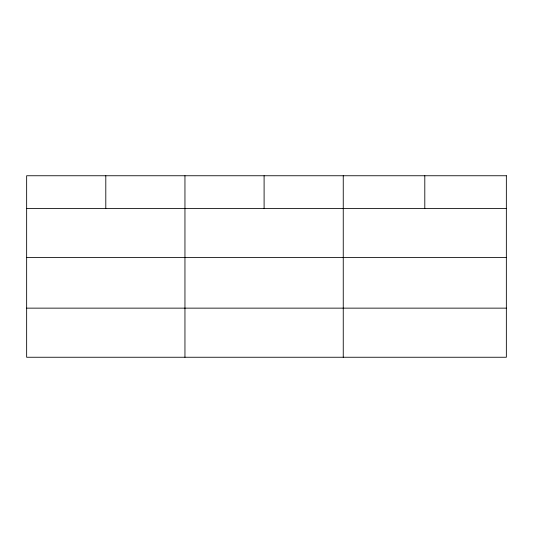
<?xml version="1.0" encoding="UTF-8"?>
<svg xmlns="http://www.w3.org/2000/svg" width="533" height="533" viewBox="0 0 533 533"><rect width="100%" height="100%" fill="white"/><g stroke="black" fill="none" stroke-linecap="round" stroke-linejoin="round"><path stroke-width="0.8" d="M26.65 208.423L506.35 208.423M26.65 257.539L506.35 257.539M26.65 308.141L506.35 308.141M424.801 175.75L424.801 208.423M343.252 175.75L343.252 357.25M264.101 175.75L264.101 208.423M184.951 175.75L184.951 357.25M105.801 175.75L105.801 208.423M506.35 175.75L26.65 175.75L26.65 357.25L506.35 357.25L506.35 175.75"/></g></svg>
